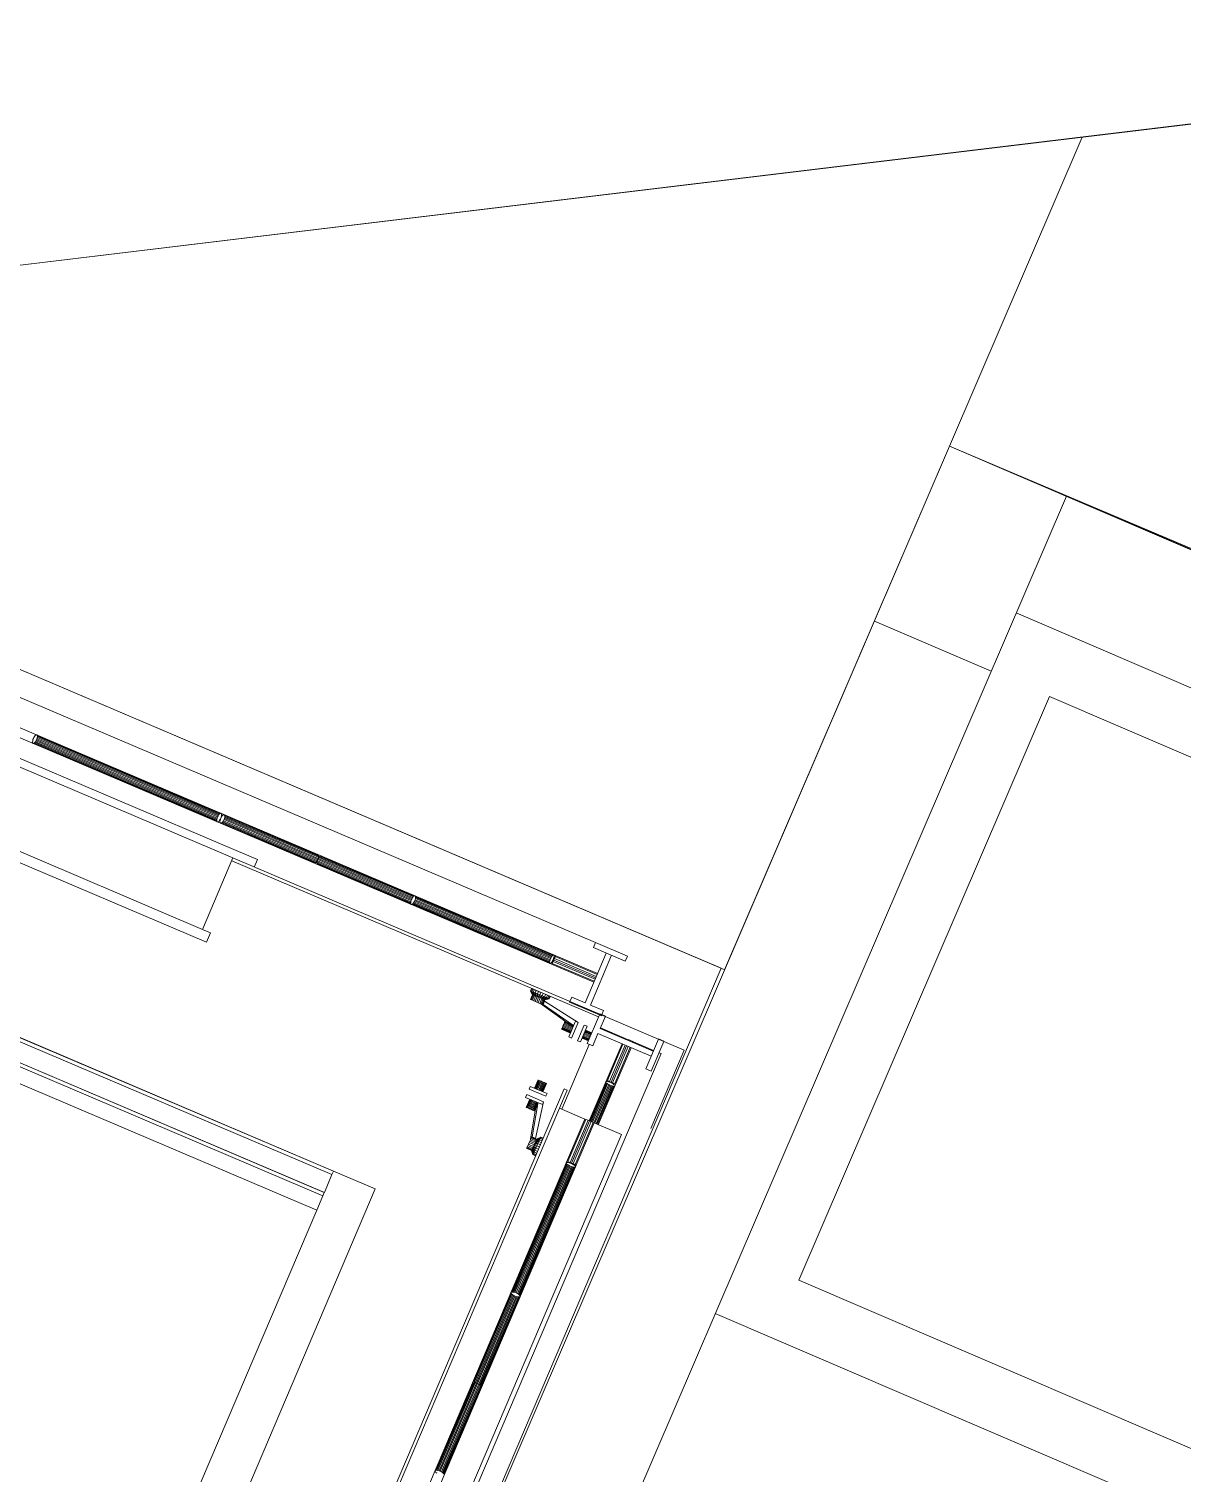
# Model space of a CAD drawing. Header units: metres. Extents: x -48 to 2360, y -1392 to 453.
# Drawn here: x 706.436 to 708.25, y -944.876 to -942.603 of the extents above; entities that cross this region are included whole.
import ezdxf

# ---------------------------------------------------------------- set-up
doc = ezdxf.new("R2010")
doc.units = ezdxf.units.M
doc.layers.add('MUEBLES', color=223, linetype='Continuous', lineweight=5, transparency=0.3)
doc.layers.add('TODO', color=210, linetype='Continuous', lineweight=5)

msp = doc.modelspace()

# ---------------------------------------------------------------- linework, layer by layer
at = {"layer": 'MUEBLES', "transparency": 33554687}
for p, q in [((707.5251, -944.0815), (705.4187, -943.1843)), ((705.5844, -943.2985), (707.3272, -944.0407)), ((705.3607, -943.3133), (707.4671, -944.2104)), ((705.54, -943.3432), (707.3247, -944.1033)), ((707.3304, -944.0898), (705.5458, -943.3298)), ((706.0585, -943.5965), (706.7618, -943.8961)), ((706.0056, -943.7207), (706.7089, -944.0203)), ((706.4416, -943.7249), (706.4418, -943.7233)), ((706.4417, -943.7262), (706.4416, -943.7249)), ((706.442, -943.7271), (706.4417, -943.7262)), ((706.4418, -943.7233), (706.4422, -943.7216)), ((706.4425, -943.7276), (706.442, -943.7271)), ((706.4422, -943.7216), (706.4429, -943.7198)), ((706.4433, -943.7277), (706.4425, -943.7276)), ((706.4429, -943.7198), (706.4437, -943.7181)), ((706.4442, -943.7273), (706.4433, -943.7277)), ((706.5875, -943.7891), (706.4433, -943.7277)), ((706.4437, -943.7181), (706.4446, -943.7166)), ((706.4452, -943.7264), (706.4442, -943.7273)), ((706.5878, -943.7884), (706.4442, -943.7273)), ((706.4446, -943.7166), (706.4456, -943.7153)), ((706.4462, -943.7252), (706.4452, -943.7264)), ((706.5883, -943.7873), (706.4452, -943.7264)), ((706.4456, -943.7153), (706.4466, -943.7145)), ((706.4471, -943.7237), (706.4462, -943.7252)), ((706.5889, -943.786), (706.4462, -943.7252)), ((706.4466, -943.7145), (706.4475, -943.7141)), ((706.448, -943.722), (706.4471, -943.7237)), ((706.5896, -943.7843), (706.4471, -943.7237)), ((706.4475, -943.7141), (706.4483, -943.7141)), ((706.4486, -943.7202), (706.448, -943.722)), ((706.448, -943.722), (706.5903, -943.7826)), ((706.4483, -943.7141), (706.4488, -943.7147)), ((706.4491, -943.7185), (706.4486, -943.7202)), ((706.4486, -943.7202), (706.591, -943.7808)), ((706.4488, -943.7147), (706.5931, -943.7761)), ((706.4488, -943.7147), (706.4492, -943.7156)), ((706.4493, -943.7169), (706.4491, -943.7185)), ((706.4491, -943.7185), (706.5917, -943.7792)), ((706.4492, -943.7156), (706.5928, -943.7768)), ((706.4492, -943.7156), (706.4493, -943.7169)), ((706.4493, -943.7169), (706.5923, -943.7778)), ((706.591, -943.7808), (706.7335, -943.8415)), ((706.5917, -943.7792), (706.7344, -943.84)), ((706.5923, -943.7778), (706.7354, -943.8388)), ((706.5928, -943.7768), (706.7364, -943.8379)), ((706.5931, -943.7761), (706.7373, -943.8375)), ((706.7318, -943.8505), (706.5875, -943.7891)), ((706.7314, -943.8496), (706.5878, -943.7884)), ((706.7314, -943.8483), (706.5883, -943.7873)), ((706.7315, -943.8467), (706.5889, -943.786)), ((706.732, -943.845), (706.5896, -943.7843)), ((706.7326, -943.8432), (706.5903, -943.7826)), ((706.9126, -944.4063), (705.594, -943.8448)), ((705.5941, -943.8447), (706.9126, -944.4063)), ((706.9149, -944.4009), (705.5964, -943.8393)), ((706.9149, -944.4008), (705.5964, -943.8393)), ((706.915, -944.4006), (705.5965, -943.8391)), ((706.7314, -943.8483), (706.7315, -943.8467)), ((706.7314, -943.8496), (706.7314, -943.8483)), ((706.7318, -943.8505), (706.7314, -943.8496)), ((706.7315, -943.8467), (706.732, -943.845)), ((706.732, -943.845), (706.7326, -943.8432)), ((706.7326, -943.8432), (706.7335, -943.8415)), ((706.7335, -943.8415), (706.7344, -943.84)), ((706.735, -943.8498), (706.734, -943.8507)), ((706.7344, -943.84), (706.7354, -943.8388)), ((706.736, -943.8486), (706.735, -943.8498)), ((706.7354, -943.8388), (706.7364, -943.8379)), ((706.7369, -943.8471), (706.736, -943.8486)), ((706.7364, -943.8379), (706.7373, -943.8375)), ((706.7365, -943.8505), (706.7367, -943.8489)), ((706.7367, -943.8489), (706.7371, -943.8472)), ((706.7377, -943.8454), (706.7369, -943.8471)), ((706.7371, -943.8472), (706.7378, -943.8454)), ((706.7373, -943.8375), (706.7381, -943.8376)), ((706.7384, -943.8436), (706.7377, -943.8454)), ((706.7378, -943.8454), (706.7386, -943.8437)), ((706.7381, -943.8376), (706.7386, -943.8381)), ((706.7388, -943.8419), (706.7384, -943.8436)), ((706.7386, -943.8381), (706.739, -943.839)), ((706.7386, -943.8437), (706.7396, -943.8422)), ((706.739, -943.8403), (706.7388, -943.8419)), ((706.739, -943.839), (706.739, -943.8403)), ((706.7396, -943.8422), (706.7406, -943.841)), ((706.7406, -943.841), (706.7416, -943.8401)), ((706.7421, -943.8493), (706.7411, -943.8508)), ((706.7416, -943.8401), (706.7425, -943.8397)), ((706.7429, -943.8476), (706.7421, -943.8493)), ((706.8896, -943.9121), (706.7421, -943.8493)), ((706.7425, -943.8397), (706.7432, -943.8398)), ((706.7436, -943.8458), (706.7429, -943.8476)), ((706.7429, -943.8476), (706.8904, -943.9104)), ((706.7432, -943.8398), (706.7438, -943.8403)), ((706.744, -943.8441), (706.7436, -943.8458)), ((706.7436, -943.8458), (706.891, -943.9086)), ((706.7438, -943.8403), (706.8913, -943.9031)), ((706.7438, -943.8403), (706.7441, -943.8412)), ((706.7442, -943.8425), (706.744, -943.8441)), ((706.744, -943.8441), (706.8915, -943.9069)), ((706.7441, -943.8412), (706.8916, -943.904)), ((706.7441, -943.8412), (706.7442, -943.8425)), ((706.7442, -943.8425), (706.8917, -943.9053)), ((706.7323, -943.851), (706.7318, -943.8505)), ((706.7331, -943.8511), (706.7323, -943.851)), ((706.734, -943.8507), (706.7331, -943.8511)), ((706.7366, -943.8518), (706.7365, -943.8505)), ((706.7369, -943.8527), (706.7366, -943.8518)), ((706.7375, -943.8532), (706.7369, -943.8527)), ((706.7382, -943.8533), (706.7375, -943.8532)), ((706.7391, -943.8529), (706.7382, -943.8533)), ((706.8857, -943.9161), (706.7382, -943.8533)), ((706.7401, -943.852), (706.7391, -943.8529)), ((706.8866, -943.9157), (706.7391, -943.8529)), ((706.7411, -943.8508), (706.7401, -943.852)), ((706.8876, -943.9148), (706.7401, -943.852)), ((706.8886, -943.9136), (706.7411, -943.8508)), ((706.8983, -944.4398), (705.5798, -943.8782)), ((705.5798, -943.8783), (706.8983, -944.4398)), ((706.9006, -944.4344), (705.5821, -943.8728)), ((705.5821, -943.8728), (706.9007, -944.4343)), ((706.7152, -944.0404), (706.351, -943.8853)), ((706.8888, -944.4623), (705.5702, -943.9007)), ((706.7089, -944.0203), (706.7568, -943.9079)), ((707.3322, -944.1582), (706.7549, -943.9123)), ((706.7618, -943.8961), (706.7953, -943.9103)), ((706.7953, -943.9103), (706.7903, -943.9222)), ((706.8857, -943.9161), (706.885, -943.916)), ((706.8866, -943.9157), (706.8857, -943.9161)), ((706.8876, -943.9148), (706.8866, -943.9157)), ((706.8886, -943.9136), (706.8876, -943.9148)), ((706.8896, -943.9121), (706.8886, -943.9136)), ((706.8891, -943.9155), (706.8893, -943.9139)), ((707.0366, -943.9783), (706.8891, -943.9155)), ((706.8892, -943.9168), (706.8891, -943.9155)), ((707.0366, -943.9796), (706.8892, -943.9168)), ((706.8895, -943.9177), (706.8892, -943.9168)), ((706.8893, -943.9139), (706.8897, -943.9122)), ((707.0368, -943.9767), (706.8893, -943.9139)), ((707.037, -943.9805), (706.8895, -943.9177)), ((706.8901, -943.9182), (706.8895, -943.9177)), ((706.8904, -943.9104), (706.8896, -943.9121)), ((706.8897, -943.9122), (706.8904, -943.9104)), ((707.0372, -943.975), (706.8897, -943.9122)), ((706.891, -943.9086), (706.8904, -943.9104)), ((706.8904, -943.9104), (706.8912, -943.9087)), ((707.0378, -943.9732), (706.8904, -943.9104)), ((706.8907, -943.9026), (706.8913, -943.9031)), ((706.8915, -943.9069), (706.891, -943.9086)), ((706.8912, -943.9087), (706.8922, -943.9072)), ((706.8912, -943.9087), (707.0387, -943.9715)), ((706.8913, -943.9031), (706.8916, -943.904)), ((706.8917, -943.9053), (706.8915, -943.9069)), ((706.8916, -943.904), (706.8917, -943.9053)), ((706.8922, -943.9072), (706.8932, -943.9059)), ((706.8922, -943.9072), (707.0396, -943.97)), ((706.8932, -943.9059), (706.8941, -943.9051)), ((706.8932, -943.9059), (707.0406, -943.9687)), ((706.8941, -943.9051), (706.895, -943.9047)), ((706.8941, -943.9051), (707.0416, -943.9679)), ((706.895, -943.9047), (707.0425, -943.9675)), ((706.895, -943.9047), (706.8958, -943.9047)), ((707.0366, -943.9783), (707.0368, -943.9767)), ((707.0366, -943.9796), (707.0366, -943.9783)), ((707.037, -943.9805), (707.0366, -943.9796)), ((707.0368, -943.9767), (707.0372, -943.975)), ((707.0375, -943.981), (707.037, -943.9805)), ((707.0372, -943.975), (707.0378, -943.9732)), ((707.0383, -943.9811), (707.0375, -943.981)), ((707.0378, -943.9732), (707.0387, -943.9715)), ((707.0392, -943.9807), (707.0383, -943.9811)), ((707.2553, -944.0735), (707.0383, -943.9811)), ((707.0387, -943.9715), (707.0396, -943.97)), ((707.0402, -943.9798), (707.0392, -943.9807)), ((707.2551, -944.0726), (707.0392, -943.9807)), ((707.0396, -943.97), (707.0406, -943.9687)), ((707.0412, -943.9786), (707.0402, -943.9798)), ((707.2552, -944.0714), (707.0402, -943.9798)), ((707.0406, -943.9687), (707.0416, -943.9679)), ((707.0421, -943.9771), (707.0412, -943.9786)), ((707.2554, -944.0698), (707.0412, -943.9786)), ((707.0416, -943.9679), (707.0425, -943.9675)), ((707.043, -943.9754), (707.0421, -943.9771)), ((707.2559, -944.0681), (707.0421, -943.9771)), ((707.0425, -943.9675), (707.0433, -943.9675)), ((707.0436, -943.9736), (707.043, -943.9754)), ((707.2566, -944.0663), (707.043, -943.9754)), ((707.0433, -943.9675), (707.0438, -943.9681)), ((707.044, -943.9719), (707.0436, -943.9736)), ((707.0436, -943.9736), (707.2574, -944.0646)), ((707.0438, -943.9681), (707.0442, -943.969)), ((707.0438, -943.9681), (707.2609, -944.0605)), ((707.0442, -943.9703), (707.044, -943.9719)), ((707.044, -943.9719), (707.2583, -944.0631)), ((707.0442, -943.969), (707.0442, -943.9703)), ((707.0442, -943.969), (707.2601, -944.061)), ((707.0442, -943.9703), (707.2592, -944.0618)), ((706.7089, -944.0203), (706.7215, -944.0256)), ((706.7215, -944.0256), (706.7152, -944.0404)), ((707.3238, -944.0487), (707.3241, -944.0489)), ((707.3241, -944.0489), (707.3275, -944.0409)), ((707.3742, -944.0702), (707.3241, -944.0489)), ((707.3275, -944.0409), (707.3272, -944.0407)), ((707.3275, -944.0409), (707.3776, -944.0622)), ((707.2551, -944.0726), (707.2552, -944.0714)), ((707.2553, -944.0735), (707.2551, -944.0726)), ((707.2552, -944.0714), (707.2554, -944.0698)), ((707.2558, -944.074), (707.2553, -944.0735)), ((707.2554, -944.0698), (707.2559, -944.0681)), ((707.2564, -944.074), (707.2558, -944.074)), ((707.2559, -944.0681), (707.2566, -944.0663)), ((707.2572, -944.0735), (707.2564, -944.074)), ((707.2566, -944.0663), (707.2574, -944.0646)), ((707.2581, -944.0726), (707.2572, -944.0735)), ((707.2574, -944.0646), (707.2583, -944.0631)), ((707.259, -944.0714), (707.2581, -944.0726)), ((707.2583, -944.0631), (707.2592, -944.0618)), ((707.2588, -944.0752), (707.2594, -944.0739)), ((707.2599, -944.0698), (707.259, -944.0714)), ((707.2592, -944.0618), (707.2601, -944.061)), ((707.2594, -944.0739), (707.2607, -944.0707)), ((707.3253, -944.102), (707.2594, -944.0739)), ((707.2607, -944.0681), (707.2599, -944.0698)), ((707.2601, -944.061), (707.2609, -944.0605)), ((707.2614, -944.0663), (707.2607, -944.0681)), ((707.2607, -944.0707), (707.2617, -944.0685)), ((707.3266, -944.0988), (707.2607, -944.0707)), ((707.2609, -944.0605), (707.2615, -944.0605)), ((707.2619, -944.0646), (707.2614, -944.0663)), ((707.2615, -944.0605), (707.262, -944.061)), ((707.2617, -944.0685), (707.2626, -944.0663)), ((707.2617, -944.0685), (707.3276, -944.0966)), ((707.2622, -944.0631), (707.2619, -944.0646)), ((707.262, -944.061), (707.2622, -944.0618)), ((707.2622, -944.0618), (707.2622, -944.0631)), ((707.2626, -944.0663), (707.264, -944.0631)), ((707.2626, -944.0663), (707.3285, -944.0944)), ((707.264, -944.0631), (707.2645, -944.0618)), ((707.264, -944.0631), (707.3299, -944.0912)), ((707.3109, -944.1357), (707.3442, -944.0575)), ((707.3528, -944.0611), (707.3195, -944.1394)), ((707.3776, -944.0622), (707.3742, -944.0702)), ((706.7374, -945.9312), (707.5251, -944.0815)), ((707.2266, -944.1134), (707.225, -944.1173)), ((707.225, -944.1173), (707.2255, -944.1175)), ((707.225, -944.1173), (707.2285, -944.1234)), ((707.225, -944.1173), (707.2282, -944.1232)), ((707.2271, -944.1136), (707.2255, -944.1175)), ((707.2255, -944.1175), (707.2285, -944.1234)), ((707.227, -944.1181), (707.2255, -944.1175)), ((707.2255, -944.1175), (707.2295, -944.1238)), ((707.2271, -944.1136), (707.2266, -944.1134)), ((707.2286, -944.1142), (707.227, -944.1181)), ((707.227, -944.1181), (707.231, -944.1244)), ((707.227, -944.1181), (707.2293, -944.1191)), ((707.227, -944.1181), (707.2295, -944.1238)), ((707.2286, -944.1142), (707.2271, -944.1136)), ((707.2309, -944.1152), (707.2286, -944.1142)), ((707.2309, -944.1152), (707.2293, -944.1191)), ((707.231, -944.1244), (707.2293, -944.1191)), ((707.2293, -944.1191), (707.233, -944.1252)), ((707.2293, -944.1191), (707.2324, -944.1204)), ((707.234, -944.1164), (707.2309, -944.1152)), ((707.2321, -944.1157), (707.2322, -944.1156)), ((707.2324, -944.1158), (707.2325, -944.1157)), ((707.234, -944.1164), (707.2324, -944.1204)), ((707.2324, -944.1204), (707.2354, -944.1262)), ((707.233, -944.1252), (707.2324, -944.1204)), ((707.2324, -944.1204), (707.236, -944.1219)), ((707.2334, -944.1162), (707.2334, -944.1161)), ((707.2375, -944.1179), (707.234, -944.1164)), ((707.2348, -944.1168), (707.2349, -944.1167)), ((707.2354, -944.1262), (707.236, -944.1219)), ((707.2375, -944.1179), (707.236, -944.1219)), ((707.236, -944.1219), (707.2379, -944.1272)), ((707.236, -944.1219), (707.2398, -944.1234)), ((707.2368, -944.1176), (707.2368, -944.1175)), ((707.2414, -944.1195), (707.2375, -944.1179)), ((707.239, -944.1185), (707.239, -944.1185)), ((707.2414, -944.1195), (707.2398, -944.1234)), ((707.2414, -944.1195), (707.2414, -944.1195)), ((707.2436, -944.125), (707.2452, -944.1211)), ((707.2252, -944.1307), (707.2282, -944.1232)), ((707.2255, -944.1308), (707.2252, -944.1307)), ((707.2255, -944.1308), (707.2285, -944.1234)), ((707.2265, -944.1312), (707.2255, -944.1308)), ((707.2265, -944.1312), (707.2295, -944.1238)), ((707.228, -944.1319), (707.2265, -944.1312)), ((707.228, -944.1319), (707.231, -944.1244)), ((707.2301, -944.1327), (707.228, -944.1319)), ((707.2282, -944.1232), (707.2285, -944.1234)), ((707.2285, -944.1234), (707.2295, -944.1238)), ((707.2295, -944.1238), (707.231, -944.1244)), ((707.2301, -944.1327), (707.233, -944.1252)), ((707.2324, -944.1337), (707.2301, -944.1327)), ((707.231, -944.1244), (707.233, -944.1252)), ((707.2324, -944.1337), (707.2354, -944.1262)), ((707.2349, -944.1347), (707.2324, -944.1337)), ((707.233, -944.1252), (707.2354, -944.1262)), ((707.2379, -944.1272), (707.2349, -944.1347)), ((707.2374, -944.1358), (707.2349, -944.1347)), ((707.2354, -944.1262), (707.2379, -944.1272)), ((707.2404, -944.1283), (707.2374, -944.1358)), ((707.2398, -944.1367), (707.2374, -944.1358)), ((707.2398, -944.1234), (707.2379, -944.1272)), ((707.2379, -944.1272), (707.2436, -944.125)), ((707.2379, -944.1272), (707.2404, -944.1283)), ((707.2398, -944.1234), (707.2436, -944.125)), ((707.2427, -944.1292), (707.2398, -944.1367)), ((707.2418, -944.1375), (707.2398, -944.1367)), ((707.2436, -944.125), (707.2404, -944.1283)), ((707.2404, -944.1283), (707.2472, -944.1265)), ((707.2404, -944.1283), (707.2427, -944.1292)), ((707.2408, -944.1371), (707.2825, -944.1666)), ((707.2447, -944.1301), (707.2418, -944.1375)), ((707.2433, -944.1382), (707.2418, -944.1375)), ((707.2427, -944.1292), (707.2472, -944.1265)), ((707.2427, -944.1292), (707.2503, -944.1277)), ((707.2427, -944.1292), (707.2447, -944.1301)), ((707.2463, -944.1307), (707.2433, -944.1382)), ((707.2443, -944.1386), (707.2433, -944.1382)), ((707.2436, -944.125), (707.2472, -944.1265)), ((707.2472, -944.1311), (707.2443, -944.1386)), ((707.2446, -944.1387), (707.2443, -944.1386)), ((707.2476, -944.1312), (707.2446, -944.1387)), ((707.2503, -944.1277), (707.2447, -944.1301)), ((707.2447, -944.1301), (707.2526, -944.1287)), ((707.2447, -944.1301), (707.2463, -944.1307)), ((707.2448, -944.1382), (707.245, -944.1383)), ((707.245, -944.1383), (707.2471, -944.1333)), ((707.245, -944.1383), (707.2913, -944.1703)), ((707.2463, -944.1307), (707.2526, -944.1287)), ((707.2463, -944.1307), (707.2541, -944.1293)), ((707.2463, -944.1307), (707.2472, -944.1311)), ((707.2471, -944.1333), (707.2468, -944.1332)), ((707.3003, -944.1669), (707.2471, -944.1333)), ((707.2472, -944.1265), (707.2487, -944.1226)), ((707.2472, -944.1265), (707.2503, -944.1277)), ((707.2472, -944.1311), (707.2541, -944.1293)), ((707.2472, -944.1311), (707.2546, -944.1295)), ((707.2472, -944.1311), (707.2476, -944.1312)), ((707.2476, -944.1312), (707.2546, -944.1295)), ((707.2503, -944.1277), (707.2518, -944.1239)), ((707.2503, -944.1277), (707.2526, -944.1287)), ((707.2526, -944.1287), (707.2541, -944.1249)), ((707.2526, -944.1287), (707.2541, -944.1293)), ((707.2541, -944.1293), (707.2556, -944.1255)), ((707.2541, -944.1293), (707.2546, -944.1295)), ((707.2546, -944.1295), (707.2561, -944.1257)), ((707.2867, -944.1349), (707.2901, -944.1269)), ((707.3336, -944.1548), (707.2867, -944.1349)), ((707.2901, -944.1269), (707.3109, -944.1357)), ((707.3195, -944.1394), (707.3402, -944.1482)), ((707.278, -944.1683), (707.2785, -944.167)), ((707.2785, -944.167), (707.279, -944.1661)), ((707.2785, -944.167), (707.2923, -944.1729)), ((707.279, -944.1661), (707.2792, -944.1655)), ((707.279, -944.1661), (707.2928, -944.1719)), ((707.2792, -944.1655), (707.2793, -944.1652)), ((707.2792, -944.1655), (707.293, -944.1713)), ((707.2793, -944.1652), (707.2931, -944.1711)), ((707.2852, -944.1896), (707.2957, -944.165)), ((707.3003, -944.1669), (707.2898, -944.1916)), ((707.2957, -944.165), (707.3003, -944.1669)), ((707.3144, -944.2), (707.3336, -944.1548)), ((707.3336, -944.1548), (707.3343, -944.1532)), ((707.3368, -944.1562), (707.3336, -944.1548)), ((707.3343, -944.1532), (707.3375, -944.1545)), ((707.3429, -944.1568), (707.3346, -944.1762)), ((707.3375, -944.1545), (707.3368, -944.1562)), ((707.3402, -944.1482), (707.3375, -944.1545)), ((707.3375, -944.1545), (707.3429, -944.1568)), ((707.2741, -944.1774), (707.2744, -944.1767)), ((707.288, -944.1832), (707.2741, -944.1774)), ((707.2741, -944.1776), (707.2741, -944.1774)), ((707.2879, -944.1835), (707.2741, -944.1776)), ((707.2744, -944.1767), (707.2748, -944.1758)), ((707.2882, -944.1826), (707.2744, -944.1767)), ((707.2748, -944.1758), (707.2754, -944.1745)), ((707.2886, -944.1816), (707.2748, -944.1758)), ((707.2754, -944.1745), (707.276, -944.173)), ((707.2892, -944.1804), (707.2754, -944.1745)), ((707.276, -944.173), (707.2767, -944.1714)), ((707.2898, -944.1789), (707.276, -944.173)), ((707.2767, -944.1714), (707.2774, -944.1698)), ((707.2905, -944.1773), (707.2767, -944.1714)), ((707.2774, -944.1698), (707.278, -944.1683)), ((707.2774, -944.1698), (707.2912, -944.1757)), ((707.278, -944.1683), (707.2918, -944.1742)), ((707.2898, -944.1916), (707.2852, -944.1896)), ((707.3096, -944.1708), (707.299, -944.1955)), ((707.3037, -944.1975), (707.3142, -944.1728)), ((707.3066, -944.1905), (707.3166, -944.1947)), ((707.307, -944.1895), (707.3171, -944.1938)), ((707.3076, -944.1882), (707.3176, -944.1925)), ((707.3082, -944.1867), (707.3182, -944.191)), ((707.3089, -944.1851), (707.3189, -944.1894)), ((707.3142, -944.1728), (707.3096, -944.1708)), ((707.3196, -944.1878), (707.3096, -944.1835)), ((707.3202, -944.1863), (707.3102, -944.182)), ((707.3208, -944.185), (707.3108, -944.1808)), ((707.3212, -944.1841), (707.3112, -944.1798)), ((707.3214, -944.1834), (707.3114, -944.1792)), ((707.3215, -944.1832), (707.3115, -944.179)), ((707.3312, -944.1842), (707.323, -944.2037)), ((707.4149, -944.2199), (707.3312, -944.1842)), ((707.3346, -944.1762), (707.4183, -944.2119)), ((707.3351, -944.1752), (707.3729, -944.1913)), ((707.2742, -944.3032), (707.3176, -944.2014)), ((707.299, -944.1955), (707.3037, -944.1975)), ((707.3063, -944.1913), (707.3163, -944.1956)), ((707.3064, -944.1911), (707.3164, -944.1953)), ((707.323, -944.2037), (707.3144, -944.2)), ((707.3691, -944.2004), (707.3174, -944.3216)), ((707.3318, -944.3277), (707.3835, -944.2065)), ((707.3461, -944.2581), (707.3705, -944.201)), ((707.3495, -944.2596), (707.3739, -944.2024)), ((707.3519, -944.2606), (707.3763, -944.2034)), ((707.3786, -944.2044), (707.3543, -944.2616)), ((707.382, -944.2059), (707.3577, -944.263)), ((707.3729, -944.1913), (707.3725, -944.1923)), ((707.3729, -944.1913), (707.3743, -944.1919)), ((707.3739, -944.193), (707.3743, -944.1919)), ((707.3743, -944.1919), (707.3777, -944.1934)), ((707.3773, -944.1944), (707.3777, -944.1934)), ((707.3777, -944.1934), (707.3801, -944.1944)), ((707.3797, -944.1954), (707.3801, -944.1944)), ((707.3801, -944.1944), (707.3825, -944.1954)), ((707.3825, -944.1954), (707.3821, -944.1964)), ((707.3825, -944.1954), (707.3859, -944.1968)), ((707.3859, -944.1968), (707.3855, -944.1979)), ((707.3859, -944.1968), (707.3873, -944.1975)), ((707.3869, -944.1985), (707.3873, -944.1975)), ((707.3873, -944.1975), (707.4187, -944.2108)), ((707.4064, -944.2399), (707.4263, -944.193)), ((707.4671, -944.2104), (707.4146, -944.3337)), ((707.4349, -944.1966), (707.415, -944.2435)), ((707.4266, -944.1924), (707.4263, -944.193)), ((707.4263, -944.193), (707.4349, -944.1966)), ((707.4266, -944.1924), (707.4351, -944.1961)), ((707.4349, -944.1966), (707.4351, -944.1961)), ((707.4305, -944.2159), (706.7163, -945.8929)), ((707.4273, -944.2145), (707.4305, -944.2159)), ((707.2314, -944.2702), (707.2369, -944.2573)), ((707.2316, -944.2703), (707.2371, -944.2574)), ((707.2322, -944.2706), (707.2377, -944.2577)), ((707.2333, -944.2711), (707.2388, -944.2581)), ((707.2347, -944.2716), (707.2402, -944.2587)), ((707.2369, -944.2573), (707.2371, -944.2574)), ((707.2371, -944.2574), (707.2377, -944.2577)), ((707.2377, -944.2577), (707.2388, -944.2581)), ((707.2388, -944.2581), (707.2402, -944.2587)), ((707.2402, -944.2587), (707.2418, -944.2594)), ((707.3461, -944.2581), (707.3447, -944.2575)), ((707.3495, -944.2596), (707.3461, -944.2581)), ((707.415, -944.2435), (707.4064, -944.2399)), ((707.2782, -944.2712), (706.9122, -945.1305)), ((706.9169, -945.1325), (707.2829, -944.2732)), ((707.2193, -944.2804), (707.2174, -944.2847)), ((707.2456, -944.2916), (707.2193, -944.2804)), ((707.2229, -944.2717), (707.2248, -944.2674)), ((707.2493, -944.283), (707.2229, -944.2717)), ((707.2248, -944.2674), (707.2511, -944.2787)), ((707.2363, -944.2723), (707.2418, -944.2594)), ((707.238, -944.2731), (707.2435, -944.2601)), ((707.2452, -944.2609), (707.2397, -944.2738)), ((707.2468, -944.2615), (707.2413, -944.2745)), ((707.2418, -944.2594), (707.2435, -944.2601)), ((707.2481, -944.2621), (707.2426, -944.275)), ((707.2435, -944.2601), (707.2452, -944.2609)), ((707.2492, -944.2626), (707.2437, -944.2755)), ((707.2498, -944.2628), (707.2443, -944.2758)), ((707.2501, -944.2629), (707.2445, -944.2759)), ((707.2452, -944.2609), (707.2468, -944.2615)), ((707.2468, -944.2615), (707.2481, -944.2621)), ((707.2481, -944.2621), (707.2492, -944.2626)), ((707.2492, -944.2626), (707.2498, -944.2628)), ((707.2511, -944.2787), (707.2493, -944.283)), ((707.2498, -944.2628), (707.2501, -944.2629)), ((707.2829, -944.2732), (707.2782, -944.2712)), ((707.3177, -944.3217), (707.3436, -944.2609)), ((707.3184, -944.322), (707.3441, -944.2617)), ((707.3195, -944.3225), (707.345, -944.2626)), ((707.321, -944.3231), (707.3464, -944.2636)), ((707.3228, -944.3239), (707.3481, -944.2645)), ((707.3499, -944.2653), (707.3246, -944.3247)), ((707.3518, -944.2661), (707.3265, -944.3255)), ((707.3536, -944.2666), (707.3282, -944.3262)), ((707.3552, -944.2669), (707.3297, -944.3269)), ((707.3565, -944.267), (707.3309, -944.3273)), ((707.3575, -944.2669), (707.3316, -944.3276)), ((707.3435, -944.2603), (707.344, -944.2599)), ((707.3436, -944.2609), (707.3435, -944.2603)), ((707.3441, -944.2617), (707.3436, -944.2609)), ((707.344, -944.2599), (707.3449, -944.2598)), ((707.345, -944.2626), (707.3441, -944.2617)), ((707.3449, -944.2598), (707.3462, -944.2598)), ((707.3464, -944.2636), (707.345, -944.2626)), ((707.3462, -944.2598), (707.3478, -944.2602)), ((707.3481, -944.2645), (707.3464, -944.2636)), ((707.3478, -944.2602), (707.3497, -944.2607)), ((707.3499, -944.2653), (707.3481, -944.2645)), ((707.3519, -944.2606), (707.3495, -944.2596)), ((707.3497, -944.2607), (707.3516, -944.2614)), ((707.3518, -944.2661), (707.3499, -944.2653)), ((707.3516, -944.2614), (707.3534, -944.2623)), ((707.3536, -944.2666), (707.3518, -944.2661)), ((707.3543, -944.2616), (707.3519, -944.2606)), ((707.3534, -944.2623), (707.355, -944.2632)), ((707.3552, -944.2669), (707.3536, -944.2666)), ((707.3577, -944.263), (707.3543, -944.2616)), ((707.355, -944.2632), (707.3564, -944.2642)), ((707.3565, -944.267), (707.3552, -944.2669)), ((707.3564, -944.2642), (707.3574, -944.2651)), ((707.3575, -944.2669), (707.3565, -944.267)), ((707.3574, -944.2651), (707.3579, -944.2659)), ((707.3579, -944.2665), (707.3575, -944.2669)), ((707.3591, -944.2637), (707.3577, -944.263)), ((707.3579, -944.2659), (707.3579, -944.2665)), ((707.2174, -944.2847), (707.2438, -944.2959)), ((707.224, -944.2875), (707.2185, -944.3004)), ((707.2185, -944.3004), (707.2188, -944.3005)), ((707.2243, -944.2876), (707.2188, -944.3005)), ((707.2188, -944.3005), (707.2194, -944.3008)), ((707.2249, -944.2878), (707.2194, -944.3008)), ((707.2194, -944.3008), (707.2205, -944.3012)), ((707.226, -944.2883), (707.2205, -944.3012)), ((707.2205, -944.3012), (707.2218, -944.3018)), ((707.2273, -944.2889), (707.2218, -944.3018)), ((707.2218, -944.3018), (707.2234, -944.3025)), ((707.2289, -944.2895), (707.2234, -944.3025)), ((707.2234, -944.3025), (707.2251, -944.3032)), ((707.2306, -944.2903), (707.2251, -944.3032)), ((707.2251, -944.3032), (707.2268, -944.3039)), ((707.2253, -944.3505), (707.233, -944.303)), ((707.2268, -944.3039), (707.2323, -944.291)), ((707.2268, -944.3039), (707.2284, -944.3046)), ((707.2275, -944.347), (707.2365, -944.2948)), ((707.2284, -944.3046), (707.2339, -944.2917)), ((707.2298, -944.3052), (707.2353, -944.2923)), ((707.2308, -944.3056), (707.2363, -944.2927)), ((707.2315, -944.3059), (707.237, -944.293)), ((707.2317, -944.306), (707.2372, -944.2931)), ((707.2456, -944.2916), (707.2328, -944.3492)), ((707.2438, -944.2959), (707.2456, -944.2916)), ((707.2707, -944.3017), (707.3107, -944.3188)), ((707.3107, -944.3188), (706.5965, -945.9958)), ((706.6109, -946.002), (707.3251, -944.3249)), ((707.2284, -944.3046), (707.2298, -944.3052)), ((707.2298, -944.3052), (707.2308, -944.3056)), ((707.2308, -944.3056), (707.2315, -944.3059)), ((707.2315, -944.3059), (707.2317, -944.306)), ((707.284, -944.3856), (707.3122, -944.3194)), ((707.2874, -944.387), (707.3156, -944.3208)), ((707.2897, -944.388), (707.3179, -944.3218)), ((707.3203, -944.3228), (707.2921, -944.389)), ((707.3237, -944.3243), (707.2955, -944.3905)), ((707.3107, -944.3188), (707.3122, -944.3194)), ((707.3122, -944.3194), (707.3156, -944.3208)), ((707.3156, -944.3208), (707.3179, -944.3218)), ((707.3179, -944.3218), (707.3203, -944.3228)), ((707.3203, -944.3228), (707.3237, -944.3243)), ((707.3237, -944.3243), (707.3251, -944.3249)), ((707.3251, -944.3249), (707.3683, -944.3433)), ((707.3683, -944.3433), (706.7198, -945.8661)), ((707.2257, -944.3496), (707.2249, -944.3514)), ((707.2263, -944.3481), (707.2257, -944.3496)), ((707.2335, -944.3531), (707.2257, -944.3496)), ((707.2267, -944.3472), (707.2263, -944.3481)), ((707.2342, -944.3517), (707.2263, -944.3481)), ((707.2269, -944.3469), (707.2267, -944.3472)), ((707.2345, -944.3508), (707.2267, -944.3472)), ((707.2347, -944.3505), (707.2269, -944.3469)), ((707.2274, -944.3472), (707.2275, -944.347)), ((707.2275, -944.347), (707.2328, -944.3492)), ((707.2328, -944.3492), (707.2326, -944.3495)), ((707.2335, -944.3531), (707.2403, -944.3491)), ((707.2342, -944.3517), (707.2409, -944.3478)), ((707.2342, -944.3517), (707.2403, -944.3491)), ((707.2345, -944.3508), (707.2411, -944.3473)), ((707.2345, -944.3508), (707.2409, -944.3478)), ((707.2347, -944.3505), (707.2411, -944.3473)), ((707.2393, -944.3513), (707.2403, -944.3491)), ((707.2403, -944.3491), (707.2409, -944.3478)), ((707.2403, -944.3491), (707.2442, -944.3509)), ((707.2409, -944.3478), (707.2411, -944.3473)), ((707.2409, -944.3478), (707.2448, -944.3496)), ((707.2411, -944.3473), (707.245, -944.3491)), ((707.219, -944.3646), (707.2189, -944.3649)), ((707.2189, -944.3649), (707.2267, -944.3684)), ((707.2194, -944.3637), (707.219, -944.3646)), ((707.219, -944.3646), (707.2269, -944.3681)), ((707.2201, -944.3623), (707.2194, -944.3637)), ((707.2194, -944.3637), (707.2273, -944.3672)), ((707.2209, -944.3604), (707.2201, -944.3623)), ((707.2201, -944.3623), (707.2279, -944.3658)), ((707.2219, -944.3582), (707.2209, -944.3604)), ((707.2209, -944.3604), (707.2287, -944.364)), ((707.2229, -944.3559), (707.2219, -944.3582)), ((707.2219, -944.3582), (707.2297, -944.3618)), ((707.2239, -944.3536), (707.2229, -944.3559)), ((707.2307, -944.3595), (707.2229, -944.3559)), ((707.2249, -944.3514), (707.2239, -944.3536)), ((707.2317, -944.3571), (707.2239, -944.3536)), ((707.2327, -944.355), (707.2249, -944.3514)), ((707.2267, -944.3684), (707.2269, -944.3681)), ((707.229, -944.3747), (707.2267, -944.3684)), ((707.2269, -944.3681), (707.2273, -944.3672)), ((707.2292, -944.3742), (707.2269, -944.3681)), ((707.229, -944.3747), (707.2269, -944.3681)), ((707.2273, -944.3672), (707.2279, -944.3658)), ((707.2298, -944.3729), (707.2273, -944.3672)), ((707.2292, -944.3742), (707.2273, -944.3672)), ((707.2279, -944.3658), (707.2287, -944.364)), ((707.2298, -944.3729), (707.2279, -944.3658)), ((707.2279, -944.3658), (707.2307, -944.3707)), ((707.2287, -944.364), (707.2297, -944.3618)), ((707.2307, -944.3707), (707.2287, -944.364)), ((707.2287, -944.364), (707.232, -944.3678)), ((707.2297, -944.3618), (707.2307, -944.3595)), ((707.232, -944.3678), (707.2297, -944.3618)), ((707.2297, -944.3618), (707.2334, -944.3645)), ((707.2298, -944.3729), (707.2307, -944.3707)), ((707.2307, -944.3595), (707.2317, -944.3571)), ((707.2307, -944.3595), (707.2366, -944.3574)), ((707.235, -944.361), (707.2307, -944.3595)), ((707.2334, -944.3645), (707.2307, -944.3595)), ((707.2307, -944.3707), (707.232, -944.3678)), ((707.2349, -944.3726), (707.2307, -944.3707)), ((707.2317, -944.3571), (707.238, -944.3541)), ((707.2317, -944.3571), (707.2327, -944.355)), ((707.2366, -944.3574), (707.2317, -944.3571)), ((707.232, -944.3678), (707.2334, -944.3645)), ((707.2361, -944.3697), (707.232, -944.3678)), ((707.2327, -944.355), (707.2393, -944.3513)), ((707.2327, -944.355), (707.2335, -944.3531)), ((707.2327, -944.355), (707.238, -944.3541)), ((707.2334, -944.3645), (707.235, -944.361)), ((707.2376, -944.3664), (707.2334, -944.3645)), ((707.2393, -944.3513), (707.2335, -944.3531)), ((707.2335, -944.3531), (707.2342, -944.3517)), ((707.2349, -944.3726), (707.2339, -944.3747)), ((707.2342, -944.3517), (707.2345, -944.3508)), ((707.2345, -944.3508), (707.2347, -944.3505)), ((707.2361, -944.3697), (707.2349, -944.3726)), ((707.235, -944.361), (707.2366, -944.3574)), ((707.2392, -944.3629), (707.235, -944.361)), ((707.2354, -944.3714), (707.2355, -944.3715)), ((707.2355, -944.3711), (707.2356, -944.3712)), ((707.2359, -944.3703), (707.236, -944.3703)), ((707.2376, -944.3664), (707.2361, -944.3697)), ((707.2365, -944.3689), (707.2366, -944.369)), ((707.2366, -944.3574), (707.238, -944.3541)), ((707.2366, -944.3574), (707.2407, -944.3593)), ((707.2373, -944.3671), (707.2373, -944.3672)), ((707.2392, -944.3629), (707.2376, -944.3664)), ((707.238, -944.3541), (707.2393, -944.3513)), ((707.238, -944.3541), (707.2421, -944.356)), ((707.2382, -944.3651), (707.2382, -944.3651)), ((707.2392, -944.3628), (707.2392, -944.3629)), ((707.2393, -944.3513), (707.2433, -944.3531)), ((707.1949, -944.5914), (707.2814, -944.3884)), ((707.1959, -944.5911), (707.2819, -944.3892)), ((707.1972, -944.5911), (707.2829, -944.3901)), ((707.1989, -944.5914), (707.2842, -944.391)), ((707.2007, -944.5919), (707.2859, -944.3919)), ((707.2877, -944.3928), (707.2026, -944.5926)), ((707.2896, -944.3935), (707.2045, -944.5935)), ((707.2914, -944.3941), (707.2061, -944.5944)), ((707.293, -944.3944), (707.2074, -944.5954)), ((707.2944, -944.3945), (707.2084, -944.5964)), ((707.2953, -944.3943), (707.2088, -944.5973)), ((707.229, -944.3747), (707.2292, -944.3742)), ((707.2331, -944.3766), (707.229, -944.3747)), ((707.2298, -944.3729), (707.2292, -944.3742)), ((707.2333, -944.3761), (707.2292, -944.3742)), ((707.2339, -944.3747), (707.2298, -944.3729)), ((707.2333, -944.3761), (707.2331, -944.3766)), ((707.2339, -944.3747), (707.2333, -944.3761)), ((707.2813, -944.3878), (707.2818, -944.3874)), ((707.2814, -944.3884), (707.2813, -944.3878)), ((707.2819, -944.3892), (707.2814, -944.3884)), ((707.2818, -944.3874), (707.2827, -944.3872)), ((707.2829, -944.3901), (707.2819, -944.3892)), ((707.284, -944.3856), (707.2825, -944.385)), ((707.2827, -944.3872), (707.284, -944.3873)), ((707.2842, -944.391), (707.2829, -944.3901)), ((707.2874, -944.387), (707.284, -944.3856)), ((707.284, -944.3873), (707.2857, -944.3876)), ((707.2859, -944.3919), (707.2842, -944.391)), ((707.2857, -944.3876), (707.2875, -944.3882)), ((707.2877, -944.3928), (707.2859, -944.3919)), ((707.2897, -944.388), (707.2874, -944.387)), ((707.2875, -944.3882), (707.2894, -944.3889)), ((707.2896, -944.3935), (707.2877, -944.3928)), ((707.2892, -944.3878), (707.2889, -944.3887)), ((707.2891, -944.3888), (707.2895, -944.3879)), ((707.2894, -944.3889), (707.2912, -944.3898)), ((707.2914, -944.3941), (707.2896, -944.3935)), ((707.2921, -944.389), (707.2897, -944.388)), ((707.2898, -944.3891), (707.2902, -944.3882)), ((707.2909, -944.3896), (707.2913, -944.3887)), ((707.2912, -944.3898), (707.2929, -944.3907)), ((707.293, -944.3944), (707.2914, -944.3941)), ((707.2955, -944.3905), (707.2921, -944.389)), ((707.2924, -944.3904), (707.2928, -944.3893)), ((707.2929, -944.3907), (707.2942, -944.3916)), ((707.2944, -944.3945), (707.293, -944.3944)), ((707.294, -944.3915), (707.2946, -944.3901)), ((707.2942, -944.3916), (707.2952, -944.3925)), ((707.2953, -944.3943), (707.2944, -944.3945)), ((707.2952, -944.3925), (707.2957, -944.3933)), ((707.2957, -944.3939), (707.2953, -944.3943)), ((707.2969, -944.3911), (707.2955, -944.3905)), ((707.2964, -944.3909), (707.2955, -944.393)), ((707.2957, -944.3933), (707.2957, -944.3939)), ((706.9007, -944.4343), (706.9126, -944.4063)), ((706.9126, -944.4063), (706.9149, -944.4009)), ((706.9126, -944.4063), (706.9126, -944.4063)), ((706.9149, -944.4009), (706.915, -944.4006)), ((706.9149, -944.4009), (706.9149, -944.4008)), ((706.9809, -944.4287), (706.915, -944.4006)), ((706.7629, -944.9407), (706.9809, -944.4287)), ((706.8888, -944.4623), (706.8983, -944.4398)), ((706.8983, -944.4398), (706.9006, -944.4344)), ((706.8983, -944.4398), (706.8983, -944.4398)), ((706.9006, -944.4344), (706.9007, -944.4343)), ((706.3636, -945.6954), (706.8888, -944.4623)), ((707.1357, -944.7305), (707.1944, -944.5926)), ((707.1361, -944.7314), (707.1949, -944.5935)), ((707.1371, -944.7324), (707.1958, -944.5945)), ((707.1384, -944.7334), (707.1971, -944.5955)), ((707.14, -944.7344), (707.1988, -944.5965)), ((707.2006, -944.5974), (707.1419, -944.7353)), ((707.2025, -944.5981), (707.1438, -944.736)), ((707.2043, -944.5986), (707.1456, -944.7365)), ((707.206, -944.5988), (707.1472, -944.7367)), ((707.2073, -944.5988), (707.1486, -944.7367)), ((707.2083, -944.5985), (707.1496, -944.7365)), ((707.1944, -944.5919), (707.1949, -944.5914)), ((707.1944, -944.5926), (707.1944, -944.5919)), ((707.1949, -944.5935), (707.1944, -944.5926)), ((707.1949, -944.5914), (707.1959, -944.5911)), ((707.1958, -944.5945), (707.1949, -944.5935)), ((707.1971, -944.5955), (707.1958, -944.5945)), ((707.1959, -944.5911), (707.1972, -944.5911)), ((707.1988, -944.5965), (707.1971, -944.5955)), ((707.1972, -944.5911), (707.1989, -944.5914)), ((707.2006, -944.5974), (707.1988, -944.5965)), ((707.1989, -944.5914), (707.2007, -944.5919)), ((707.2025, -944.5981), (707.2006, -944.5974)), ((707.2007, -944.5919), (707.2026, -944.5926)), ((707.2043, -944.5986), (707.2025, -944.5981)), ((707.2026, -944.5926), (707.2045, -944.5935)), ((707.206, -944.5988), (707.2043, -944.5986)), ((707.2045, -944.5935), (707.2061, -944.5944)), ((707.2073, -944.5988), (707.206, -944.5988)), ((707.2061, -944.5944), (707.2074, -944.5954)), ((707.2083, -944.5985), (707.2073, -944.5988)), ((707.2074, -944.5954), (707.2084, -944.5964)), ((707.2088, -944.598), (707.2083, -944.5985)), ((707.2084, -944.5964), (707.2088, -944.5973)), ((707.2088, -944.5973), (707.2088, -944.598)), ((707.0754, -944.872), (707.1341, -944.7341)), ((707.0764, -944.8717), (707.1351, -944.7338)), ((707.0777, -944.8717), (707.1365, -944.7338)), ((707.0794, -944.872), (707.1381, -944.7341)), ((707.0812, -944.8725), (707.14, -944.7346)), ((707.0831, -944.8732), (707.1419, -944.7353)), ((707.1437, -944.7361), (707.085, -944.8741)), ((707.1336, -944.7346), (707.1341, -944.7341)), ((707.1341, -944.7341), (707.1351, -944.7338)), ((707.1351, -944.7338), (707.1365, -944.7338)), ((707.1357, -944.7305), (707.1357, -944.7298)), ((707.1361, -944.7314), (707.1357, -944.7305)), ((707.1371, -944.7324), (707.1361, -944.7314)), ((707.1365, -944.7338), (707.1381, -944.7341)), ((707.1384, -944.7334), (707.1371, -944.7324)), ((707.1381, -944.7341), (707.14, -944.7346)), ((707.14, -944.7344), (707.1384, -944.7334)), ((707.1419, -944.7353), (707.14, -944.7344)), ((707.14, -944.7346), (707.1419, -944.7353)), ((707.1414, -944.735), (707.1413, -944.7351)), ((707.1416, -944.7352), (707.1416, -944.7351)), ((707.1438, -944.736), (707.1419, -944.7353)), ((707.1419, -944.7353), (707.1437, -944.7361)), ((707.1423, -944.7355), (707.1423, -944.7354)), ((707.1434, -944.736), (707.1435, -944.7359)), ((707.1437, -944.7361), (707.1453, -944.7371)), ((707.1456, -944.7365), (707.1438, -944.736)), ((707.1501, -944.7359), (707.1496, -944.7365)), ((707.1453, -944.7371), (707.0866, -944.875)), ((707.1467, -944.7381), (707.0879, -944.8761)), ((707.1476, -944.7391), (707.0888, -944.877)), ((707.1481, -944.74), (707.0893, -944.8779)), ((707.1448, -944.7368), (707.1451, -944.7363)), ((707.1453, -944.7371), (707.1467, -944.7381)), ((707.1472, -944.7367), (707.1456, -944.7365)), ((707.1464, -944.738), (707.147, -944.7367)), ((707.1467, -944.7381), (707.1476, -944.7391)), ((707.1486, -944.7367), (707.1472, -944.7367)), ((707.1476, -944.7391), (707.1481, -944.74)), ((707.1479, -944.7397), (707.1492, -944.7366)), ((707.1481, -944.74), (707.148, -944.7407)), ((707.1496, -944.7365), (707.1486, -944.7367)), ((707.0749, -944.8725), (707.0754, -944.872)), ((707.0749, -944.8732), (707.0749, -944.8725)), ((707.0754, -944.872), (707.0764, -944.8717)), ((707.0764, -944.8717), (707.0777, -944.8717)), ((707.0777, -944.8717), (707.0794, -944.872)), ((707.0794, -944.872), (707.0812, -944.8725)), ((707.0812, -944.8725), (707.0831, -944.8732)), ((707.0754, -944.8741), (707.0749, -944.8732)), ((707.0763, -944.8751), (707.0754, -944.8741)), ((707.0776, -944.8761), (707.0763, -944.8751)), ((707.0831, -944.8732), (707.085, -944.8741)), ((707.085, -944.8741), (707.0866, -944.875)), ((707.0866, -944.875), (707.0879, -944.8761)), ((707.0879, -944.8761), (707.0888, -944.877))]:
    msp.add_line(p, q, dxfattribs=at)
msp.add_lwpolyline([(707.6473, -944.5725), (712.6092, -946.7031), (713.0037, -945.7842), (708.0418, -943.6536)], close=True, dxfattribs=at)
msp.add_lwpolyline([(707.5159, -944.6249), (712.6616, -946.8344)], dxfattribs=at)
at = {"layer": 'TODO', "ltscale": 7, "transparency": 33554687}
msp.add_line((708.0932, -942.7736), (707.8845, -943.2596), dxfattribs=at)
at = {"layer": 'TODO', "transparency": 33554687}
for p, q in [((707.8845, -943.2596), (713.6714, -945.7159)), ((708.0683, -943.3385), (706.2334, -947.6116))]:
    msp.add_line(p, q, dxfattribs=at)
at = {"layer": 'TODO', "ltscale": 0.05, "transparency": 33554687, "flags": 128}
for points in [[(733.6725, -939.6877), (693.7075, -944.5083)], [(733.672, -939.6891), (693.7075, -944.5083)]]:
    msp.add_lwpolyline(points, dxfattribs=at)
at = {"layer": 'TODO', "ltscale": 7, "transparency": 33554687}
msp.add_lwpolyline([(707.5307, -944.0838), (705.4187, -943.1843), (700.1324, -955.5995), (700.4762, -956.1931), (702.0407, -956.8587), (701.9022, -957.1915), (722.391, -965.9607), (728.3733, -952.0288), (707.8845, -943.2596), (707.5306, -944.0838)], dxfattribs=at)
at = {"layer": 'TODO', "transparency": 33554687}
for points in [[(711.5785, -949.8638), (713.3978, -945.6269), (707.8845, -943.2596), (706.0586, -947.512)], [(710.4704, -944.5876), (707.9894, -943.5222)], [(707.7662, -943.5352), (707.9499, -943.6141)]]:
    msp.add_lwpolyline(points, dxfattribs=at)

doc.saveas('drawing.dxf')
